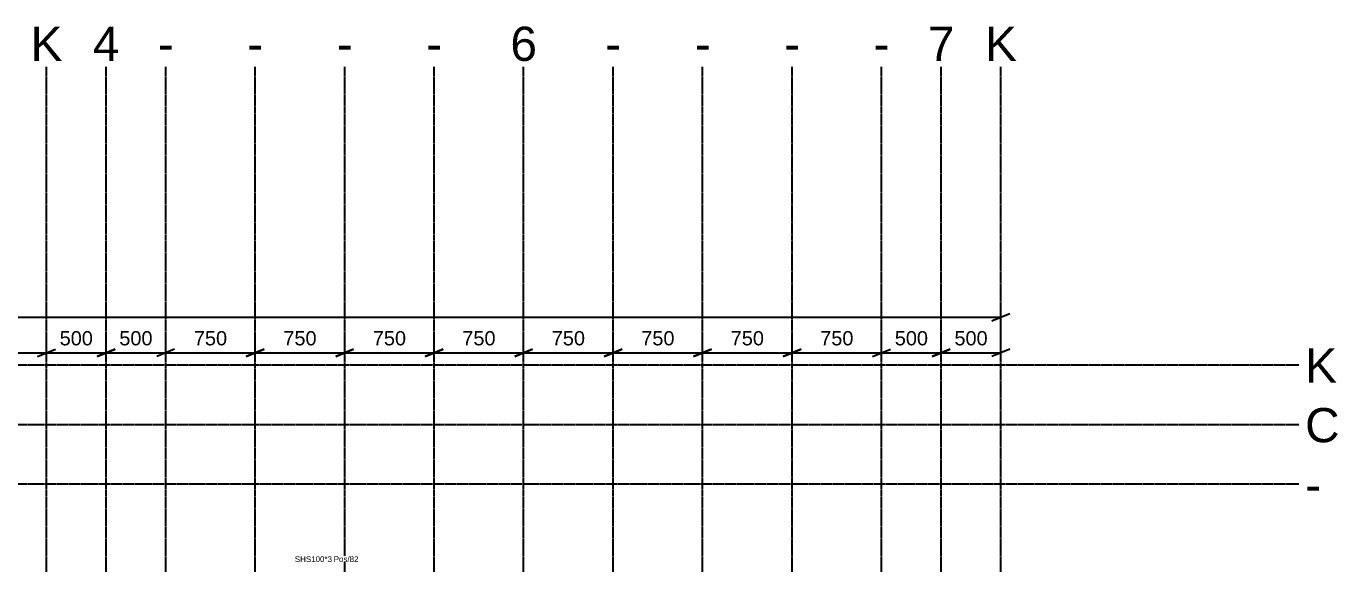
# Model space of a CAD drawing. Header units: millimetres. Extents: x -57554 to 16546, y 2142 to 98430.
# Drawn here: x 4396 to 15389, y 37677 to 42188 of the extents above; entities that cross this region are included whole.
import ezdxf

# ---------------------------------------------------------------- set-up
doc = ezdxf.new("R2010")
doc.units = ezdxf.units.MM
doc.linetypes.add('DXK_LINE_DOT3', pattern=[5.9187, 2.979, -0.9799, 0.9799, -0.9799])
doc.layers.add('S-Z2-A_TEXTUAL_ANNOTATION', color=7, linetype='Continuous')
doc.layers.add('S-Z23-A_DIMENSIONS', color=7, linetype='Continuous')
doc.styles.add('Arial', font='ARIAL.TTF', dxfattribs={"height": 0.2})

msp = doc.modelspace()

# ---------------------------------------------------------------- linework, layer by layer
at = {"color": 1, "linetype": 'DXK_LINE_DOT3'}
for p, q in [((4565, 28847), (4565, 41847)), ((5065, 28847), (5065, 41847)), ((5565, 28847), (5565, 41847)), ((6315, 28847), (6315, 41847)), ((7065, 28847), (7065, 41847)), ((7815, 28847), (7815, 41847)), ((8565, 28847), (8565, 41847)), ((9315, 28847), (9315, 41847)), ((10065, 28847), (10065, 41847)), ((10815, 28847), (10815, 41847)), ((11565, 28847), (11565, 41847)), ((12065, 28847), (12065, 41847)), ((12565, 28847), (12565, 41847)), ((-6935, 39347), (15065, 39347)), ((-6935, 38847), (15065, 38847)), ((-6935, 38347), (15065, 38347))]:
    msp.add_line(p, q, dxfattribs=at)
at = {"layer": 'S-Z23-A_DIMENSIONS'}
for p, q in [((12565, 39397), (12565, 39872)), ((-4435, 39747), (12565, 39747)), ((12490, 39717), (12640, 39777)), ((4490, 39417), (4640, 39477)), ((4565, 39397), (4565, 39572)), ((4565, 39397), (4565, 39572)), ((5140, 39477), (4990, 39417)), ((5065, 39397), (5065, 39572)), ((5065, 39397), (5065, 39572)), ((5640, 39477), (5490, 39417)), ((5640, 39477), (5490, 39417)), ((5565, 39397), (5565, 39572)), ((5565, 39397), (5565, 39572)), ((6390, 39477), (6240, 39417)), ((6240, 39417), (6390, 39477)), ((6315, 39397), (6315, 39572)), ((6315, 39397), (6315, 39572)), ((7140, 39477), (6990, 39417)), ((6990, 39417), (7140, 39477)), ((7065, 39397), (7065, 39572)), ((7065, 39397), (7065, 39572)), ((7890, 39477), (7740, 39417)), ((7740, 39417), (7890, 39477)), ((7815, 39397), (7815, 39572)), ((7815, 39397), (7815, 39572)), ((8640, 39477), (8490, 39417)), ((8490, 39417), (8640, 39477)), ((8565, 39397), (8565, 39572)), ((8565, 39397), (8565, 39572)), ((9390, 39477), (9240, 39417)), ((9240, 39417), (9390, 39477)), ((9315, 39397), (9315, 39572)), ((9315, 39397), (9315, 39572)), ((9990, 39417), (10140, 39477)), ((10140, 39477), (9990, 39417)), ((10065, 39397), (10065, 39572)), ((10065, 39397), (10065, 39572)), ((10890, 39477), (10740, 39417)), ((10740, 39417), (10890, 39477)), ((10815, 39397), (10815, 39572)), ((10815, 39397), (10815, 39572)), ((11490, 39417), (11640, 39477)), ((11490, 39417), (11640, 39477)), ((11565, 39397), (11565, 39572)), ((11565, 39397), (11565, 39572)), ((11990, 39417), (12140, 39477)), ((12065, 39397), (12065, 39572)), ((12065, 39397), (12065, 39572)), ((12640, 39477), (12490, 39417)), ((12565, 39397), (12565, 39572)), ((3565, 39447), (4565, 39447)), ((4565, 39447), (5065, 39447)), ((5065, 39447), (5565, 39447)), ((5565, 39447), (6315, 39447)), ((6315, 39447), (7065, 39447)), ((7065, 39447), (7815, 39447)), ((7815, 39447), (8565, 39447)), ((8565, 39447), (9315, 39447)), ((9315, 39447), (10065, 39447)), ((10065, 39447), (10815, 39447)), ((10815, 39447), (11565, 39447)), ((11565, 39447), (12065, 39447)), ((12065, 39447), (12565, 39447))]:
    msp.add_line(p, q, dxfattribs=at)

# ---------------------------------------------------------------- texts
at = {"color": 5, "linetype": 'Continuous', "style": 'Arial'}
for s, p in [('K', (4432, 41897)), ('4', (4954, 41897)), ('6', (8454, 41897)), ('7', (11954, 41897)), ('K', (12432, 41897)), ('-', (5499, 41897)), ('-', (6249, 41897)), ('-', (6999, 41897)), ('-', (7749, 41897)), ('-', (9249, 41897)), ('-', (9999, 41897)), ('-', (10749, 41897)), ('-', (11499, 41897)), ('K', (15115, 39197)), ('C', (15115, 38697)), ('-', (15115, 38197))]:
    msp.add_text(s, height=287, dxfattribs=at).set_placement(p)

# ---------------------------------------------------------------- wipeouts: each hides what was drawn before it
msp.add_wipeout([(6958, 37692), (6958, 37742), (6647, 37742), (6647, 37692)]).dxf.layer = 'S-Z2-A_TEXTUAL_ANNOTATION'

# ---------------------------------------------------------------- next in the draw order: wipeouts: each hides what was drawn before it
for points, layer in [([(7180, 37692), (7180, 37742), (6973, 37742), (6973, 37692)], 'S-Z2-A_TEXTUAL_ANNOTATION'), ([(4979, 39485), (4979, 39660), (4651, 39660), (4651, 39485)], 'S-Z23-A_DIMENSIONS'), ([(6104, 39485), (6104, 39660), (5776, 39660), (5776, 39485)], 'S-Z23-A_DIMENSIONS'), ([(6854, 39485), (6854, 39660), (6526, 39660), (6526, 39485)], 'S-Z23-A_DIMENSIONS'), ([(7604, 39485), (7604, 39660), (7276, 39660), (7276, 39485)], 'S-Z23-A_DIMENSIONS'), ([(8354, 39485), (8354, 39660), (8026, 39660), (8026, 39485)], 'S-Z23-A_DIMENSIONS'), ([(9104, 39485), (9104, 39660), (8776, 39660), (8776, 39485)], 'S-Z23-A_DIMENSIONS'), ([(9854, 39485), (9854, 39660), (9526, 39660), (9526, 39485)], 'S-Z23-A_DIMENSIONS'), ([(10604, 39485), (10604, 39660), (10276, 39660), (10276, 39485)], 'S-Z23-A_DIMENSIONS'), ([(11354, 39485), (11354, 39660), (11026, 39660), (11026, 39485)], 'S-Z23-A_DIMENSIONS'), ([(12479, 39485), (12479, 39660), (12151, 39660), (12151, 39485)], 'S-Z23-A_DIMENSIONS')]:
    msp.add_wipeout(points).dxf.layer = layer

# ---------------------------------------------------------------- next in the draw order: linework, layer by layer
at = {"layer": 'S-Z23-A_DIMENSIONS'}
for p, q in [((4490, 39417), (4640, 39477)), ((4990, 39417), (5140, 39477)), ((12140, 39477), (11990, 39417))]:
    msp.add_line(p, q, dxfattribs=at)

# ---------------------------------------------------------------- next in the draw order: texts
at = {"layer": 'S-Z2-A_TEXTUAL_ANNOTATION', "style": 'Arial'}
for s, p in [('SHS100*3', (6647, 37692)), ('Pos/82', (6973, 37692))]:
    msp.add_text(s, height=47.8, dxfattribs=at).set_placement(p)
at = {"layer": 'S-Z23-A_DIMENSIONS', "style": 'Arial'}
for s, p in [('500', (4676, 39510)), ('750', (5801, 39510)), ('750', (6551, 39510)), ('750', (7301, 39510)), ('750', (8051, 39510)), ('750', (8801, 39510)), ('750', (9551, 39510)), ('750', (10301, 39510)), ('750', (11051, 39510)), ('500', (12176, 39510))]:
    msp.add_text(s, height=119.4, dxfattribs=at).set_placement(p)

# ---------------------------------------------------------------- next in the draw order: wipeouts: each hides what was drawn before it
for points in [[(5479, 39485), (5479, 39660), (5151, 39660), (5151, 39485)], [(11979, 39485), (11979, 39660), (11651, 39660), (11651, 39485)]]:
    msp.add_wipeout(points).dxf.layer = 'S-Z23-A_DIMENSIONS'

# ---------------------------------------------------------------- next in the draw order: texts
for p in [(5176, 39510), (11676, 39510)]:
    msp.add_text('500', height=119.4, dxfattribs=at).set_placement(p)

doc.saveas('drawing.dxf')
